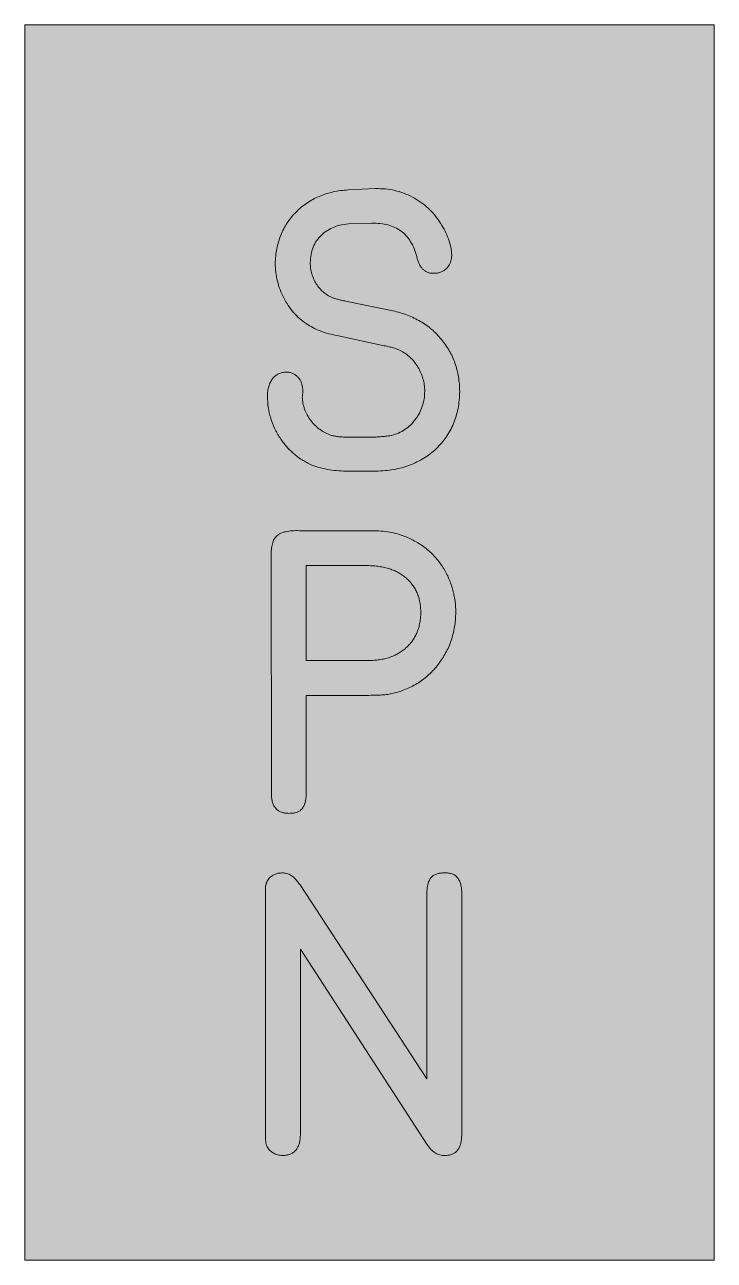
# Model space of a CAD drawing. Header units: inches. Extents: x 100.2 to 109.4, y 139.8 to 156.3.
import ezdxf

# ---------------------------------------------------------------- set-up
doc = ezdxf.new("R2010")
doc.units = ezdxf.units.IN
doc.header["$MEASUREMENT"] = 0

# ---------------------------------------------------------------- blocks, each defined once
blk = doc.blocks.new('block 2')
at = {"true_color": 0xffffff}
h = blk.add_hatch(color=7, dxfattribs=at)
h.dxf.hatch_style = 2
h.paths.add_polyline_path([(100.171, 139.794), (109.379, 139.794), (109.379, 156.304), (100.171, 156.304)])
at = {"color": 7, "lineweight": 5, "true_color": 0xffffff}
blk.add_lwpolyline([(100.171, 139.794), (109.379, 139.794), (109.379, 156.304), (100.171, 156.304), (100.171, 139.794)], dxfattribs=at)
blk = doc.blocks.new('block 3')
at = {"color": 7, "lineweight": 5, "true_color": 0xffffff}
blk.add_open_spline([(103.408, 141.309), (103.404, 141.319), (103.4, 141.329), (103.397, 141.34), (103.394, 141.351), (103.391, 141.364), (103.39, 141.376), (103.388, 141.392), (103.387, 141.409), (103.387, 141.426), (103.386, 141.45), (103.386, 141.474), (103.386, 141.499), (103.386, 141.499), (103.385, 144.678), (103.385, 144.678), (103.385, 144.699), (103.386, 144.72), (103.386, 144.741), (103.386, 144.754), (103.386, 144.767), (103.387, 144.781), (103.387, 144.79), (103.388, 144.799), (103.39, 144.808), (103.392, 144.816), (103.394, 144.824), (103.396, 144.833), (103.405, 144.852), (103.413, 144.871), (103.426, 144.888), (103.439, 144.905), (103.457, 144.919), (103.475, 144.931), (103.495, 144.944), (103.515, 144.954), (103.537, 144.961), (103.558, 144.967), (103.581, 144.969), (103.604, 144.97), (103.627, 144.97), (103.649, 144.969), (103.671, 144.963), (103.692, 144.958), (103.712, 144.948), (103.73, 144.936), (103.74, 144.93), (103.749, 144.922), (103.758, 144.915), (103.768, 144.906), (103.777, 144.897), (103.786, 144.887), (103.797, 144.875), (103.807, 144.864), (103.816, 144.851), (103.826, 144.838), (103.836, 144.824), (103.847, 144.81), (103.847, 144.81), (105.54, 142.219), (105.54, 142.219), (105.54, 142.219), (105.539, 144.668), (105.539, 144.668), (105.54, 144.694), (105.541, 144.72), (105.543, 144.746), (105.545, 144.767), (105.548, 144.789), (105.553, 144.81), (105.557, 144.828), (105.562, 144.846), (105.57, 144.863), (105.576, 144.877), (105.585, 144.891), (105.594, 144.903), (105.604, 144.915), (105.614, 144.925), (105.626, 144.934), (105.639, 144.943), (105.653, 144.949), (105.668, 144.955), (105.684, 144.961), (105.701, 144.965), (105.718, 144.967), (105.737, 144.97), (105.756, 144.97), (105.776, 144.97), (105.794, 144.971), (105.813, 144.971), (105.831, 144.969), (105.847, 144.967), (105.863, 144.963), (105.878, 144.957), (105.892, 144.952), (105.906, 144.945), (105.918, 144.936), (105.93, 144.928), (105.941, 144.918), (105.95, 144.906), (105.96, 144.894), (105.969, 144.881), (105.975, 144.866), (105.983, 144.85), (105.988, 144.834), (105.993, 144.817), (105.998, 144.798), (106.001, 144.778), (106.003, 144.758), (106.006, 144.735), (106.006, 144.713), (106.007, 144.69), (106.007, 144.69), (106.006, 141.458), (106.006, 141.458), (106.005, 141.437), (106.004, 141.417), (106.001, 141.396), (105.998, 141.378), (105.995, 141.36), (105.989, 141.343), (105.985, 141.327), (105.979, 141.312), (105.971, 141.297), (105.965, 141.284), (105.956, 141.271), (105.947, 141.26), (105.937, 141.249), (105.927, 141.239), (105.915, 141.231), (105.904, 141.223), (105.89, 141.216), (105.877, 141.211), (105.863, 141.205), (105.848, 141.201), (105.833, 141.198), (105.816, 141.196), (105.799, 141.195), (105.782, 141.194), (105.759, 141.195), (105.737, 141.196), (105.715, 141.202), (105.693, 141.207), (105.672, 141.217), (105.652, 141.23), (105.631, 141.243), (105.611, 141.259), (105.594, 141.276), (105.574, 141.297), (105.557, 141.321), (105.54, 141.344), (105.54, 141.344), (103.852, 143.952), (103.852, 143.952), (103.852, 143.952), (103.852, 141.464), (103.852, 141.464), (103.851, 141.443), (103.849, 141.422), (103.846, 141.401), (103.844, 141.383), (103.84, 141.365), (103.834, 141.347), (103.829, 141.331), (103.822, 141.316), (103.814, 141.301), (103.807, 141.288), (103.799, 141.275), (103.789, 141.263), (103.779, 141.252), (103.768, 141.242), (103.755, 141.234), (103.743, 141.225), (103.73, 141.218), (103.716, 141.212), (103.701, 141.206), (103.685, 141.202), (103.669, 141.199), (103.651, 141.196), (103.634, 141.195), (103.616, 141.194), (103.593, 141.196), (103.571, 141.198), (103.549, 141.203), (103.529, 141.208), (103.51, 141.216), (103.492, 141.226), (103.475, 141.235), (103.459, 141.247), (103.446, 141.261), (103.431, 141.275), (103.42, 141.292), (103.408, 141.309)], degree=3, knots=[0, 0, 0, 0, 1, 1, 1, 2, 2, 2, 3, 3, 3, 4, 4, 4, 5, 5, 5, 6, 6, 6, 7, 7, 7, 8, 8, 8, 9, 9, 9, 10, 10, 10, 11, 11, 11, 12, 12, 12, 13, 13, 13, 14, 14, 14, 15, 15, 15, 16, 16, 16, 17, 17, 17, 18, 18, 18, 19, 19, 19, 20, 20, 20, 21, 21, 21, 22, 22, 22, 23, 23, 23, 24, 24, 24, 25, 25, 25, 26, 26, 26, 27, 27, 27, 28, 28, 28, 29, 29, 29, 30, 30, 30, 31, 31, 31, 32, 32, 32, 33, 33, 33, 34, 34, 34, 35, 35, 35, 36, 36, 36, 37, 37, 37, 38, 38, 38, 39, 39, 39, 40, 40, 40, 41, 41, 41, 42, 42, 42, 43, 43, 43, 44, 44, 44, 45, 45, 45, 46, 46, 46, 47, 47, 47, 48, 48, 48, 49, 49, 49, 50, 50, 50, 51, 51, 51, 52, 52, 52, 53, 53, 53, 54, 54, 54, 55, 55, 55, 56, 56, 56, 57, 57, 57, 58, 58, 58, 59, 59, 59, 60, 60, 60, 61, 61, 61, 62, 62, 62, 63, 63, 63, 64, 64, 64, 64], dxfattribs=at)
blk = doc.blocks.new('block 4')
at = {"color": 7, "lineweight": 5, "true_color": 0xffffff}
blk.add_open_spline([(103.411, 151.339), (103.412, 151.363), (103.413, 151.386), (103.416, 151.409), (103.419, 151.43), (103.423, 151.451), (103.429, 151.471), (103.435, 151.49), (103.442, 151.508), (103.451, 151.526), (103.46, 151.542), (103.47, 151.558), (103.481, 151.573), (103.492, 151.587), (103.504, 151.601), (103.518, 151.612), (103.531, 151.623), (103.545, 151.632), (103.561, 151.639), (103.576, 151.647), (103.593, 151.653), (103.61, 151.656), (103.628, 151.66), (103.646, 151.661), (103.664, 151.663), (103.679, 151.662), (103.694, 151.661), (103.709, 151.658), (103.724, 151.655), (103.738, 151.651), (103.751, 151.645), (103.764, 151.639), (103.776, 151.632), (103.787, 151.623), (103.799, 151.615), (103.81, 151.605), (103.82, 151.595), (103.83, 151.584), (103.839, 151.572), (103.847, 151.559), (103.855, 151.547), (103.862, 151.533), (103.867, 151.519), (103.872, 151.504), (103.876, 151.489), (103.878, 151.474), (103.881, 151.458), (103.883, 151.441), (103.884, 151.424), (103.884, 151.424), (103.883, 151.379), (103.883, 151.379), (103.882, 151.367), (103.88, 151.356), (103.879, 151.345), (103.879, 151.339), (103.879, 151.334), (103.878, 151.328), (103.881, 151.3), (103.883, 151.273), (103.887, 151.246), (103.892, 151.219), (103.899, 151.192), (103.909, 151.166), (103.918, 151.139), (103.93, 151.114), (103.944, 151.089), (103.958, 151.063), (103.975, 151.038), (103.993, 151.015), (104.01, 150.991), (104.03, 150.969), (104.051, 150.948), (104.071, 150.928), (104.093, 150.909), (104.116, 150.893), (104.138, 150.876), (104.162, 150.861), (104.187, 150.849), (104.212, 150.837), (104.239, 150.827), (104.265, 150.817), (104.28, 150.813), (104.295, 150.809), (104.31, 150.806), (104.328, 150.803), (104.346, 150.801), (104.364, 150.799), (104.385, 150.797), (104.405, 150.796), (104.426, 150.795), (104.45, 150.794), (104.474, 150.794), (104.497, 150.794), (104.497, 150.794), (104.836, 150.794), (104.836, 150.794), (104.854, 150.794), (104.871, 150.795), (104.889, 150.796), (104.912, 150.797), (104.934, 150.799), (104.956, 150.801), (104.979, 150.804), (105.001, 150.806), (105.023, 150.809), (105.04, 150.811), (105.056, 150.814), (105.073, 150.817), (105.104, 150.826), (105.135, 150.836), (105.164, 150.848), (105.193, 150.861), (105.221, 150.876), (105.247, 150.894), (105.273, 150.912), (105.298, 150.932), (105.321, 150.954), (105.345, 150.977), (105.367, 151.002), (105.387, 151.029), (105.407, 151.056), (105.425, 151.084), (105.441, 151.114), (105.456, 151.144), (105.469, 151.174), (105.479, 151.205), (105.49, 151.237), (105.499, 151.27), (105.504, 151.303), (105.51, 151.337), (105.511, 151.372), (105.513, 151.407), (105.512, 151.435), (105.51, 151.464), (105.507, 151.492), (105.503, 151.52), (105.497, 151.547), (105.489, 151.574), (105.482, 151.601), (105.472, 151.627), (105.461, 151.653), (105.449, 151.679), (105.437, 151.704), (105.422, 151.728), (105.407, 151.752), (105.391, 151.775), (105.374, 151.797), (105.357, 151.819), (105.338, 151.839), (105.319, 151.858), (105.299, 151.877), (105.278, 151.894), (105.255, 151.909), (105.233, 151.924), (105.209, 151.938), (105.186, 151.952), (105.172, 151.958), (105.158, 151.964), (105.144, 151.969), (105.128, 151.975), (105.112, 151.981), (105.095, 151.985), (105.076, 151.991), (105.057, 151.996), (105.038, 152), (105.016, 152.005), (104.994, 152.01), (104.972, 152.015), (104.972, 152.015), (104.361, 152.145), (104.361, 152.145), (104.318, 152.154), (104.275, 152.164), (104.232, 152.175), (104.193, 152.186), (104.155, 152.198), (104.117, 152.212), (104.083, 152.225), (104.05, 152.24), (104.018, 152.257), (103.989, 152.273), (103.961, 152.291), (103.933, 152.309), (103.901, 152.331), (103.87, 152.354), (103.841, 152.379), (103.813, 152.404), (103.786, 152.431), (103.761, 152.46), (103.736, 152.489), (103.712, 152.52), (103.69, 152.552), (103.668, 152.585), (103.648, 152.619), (103.63, 152.655), (103.611, 152.69), (103.595, 152.727), (103.581, 152.765), (103.567, 152.802), (103.555, 152.84), (103.546, 152.878), (103.536, 152.917), (103.529, 152.956), (103.524, 152.995), (103.52, 153.035), (103.518, 153.075), (103.516, 153.115), (103.518, 153.149), (103.52, 153.183), (103.523, 153.216), (103.526, 153.249), (103.53, 153.281), (103.537, 153.313), (103.543, 153.344), (103.551, 153.375), (103.56, 153.405), (103.569, 153.435), (103.579, 153.464), (103.59, 153.493), (103.602, 153.522), (103.615, 153.549), (103.63, 153.577), (103.644, 153.604), (103.66, 153.63), (103.676, 153.656), (103.693, 153.681), (103.712, 153.706), (103.731, 153.73), (103.751, 153.755), (103.773, 153.778), (103.795, 153.8), (103.817, 153.822), (103.84, 153.844), (103.864, 153.864), (103.888, 153.884), (103.913, 153.902), (103.939, 153.92), (103.965, 153.937), (103.991, 153.954), (104.019, 153.969), (104.046, 153.984), (104.074, 153.998), (104.103, 154.01), (104.133, 154.023), (104.163, 154.034), (104.193, 154.043), (104.224, 154.053), (104.256, 154.061), (104.288, 154.069), (104.321, 154.076), (104.354, 154.082), (104.387, 154.087), (104.422, 154.091), (104.457, 154.094), (104.492, 154.098), (104.492, 154.098), (104.857, 154.115), (104.857, 154.115), (104.857, 154.115), (104.891, 154.114), (104.891, 154.114), (104.934, 154.113), (104.976, 154.111), (105.019, 154.106), (105.06, 154.101), (105.102, 154.093), (105.142, 154.082), (105.183, 154.072), (105.222, 154.058), (105.261, 154.042), (105.301, 154.026), (105.339, 154.007), (105.376, 153.986), (105.413, 153.965), (105.449, 153.942), (105.484, 153.916), (105.518, 153.89), (105.55, 153.862), (105.58, 153.832), (105.611, 153.802), (105.64, 153.769), (105.667, 153.734), (105.694, 153.699), (105.718, 153.661), (105.742, 153.623), (105.761, 153.589), (105.78, 153.556), (105.796, 153.521), (105.812, 153.487), (105.826, 153.453), (105.837, 153.417), (105.848, 153.385), (105.858, 153.352), (105.864, 153.318), (105.869, 153.289), (105.871, 153.259), (105.873, 153.229), (105.872, 153.211), (105.871, 153.194), (105.868, 153.177), (105.865, 153.161), (105.861, 153.145), (105.856, 153.13), (105.85, 153.115), (105.844, 153.101), (105.836, 153.088), (105.828, 153.075), (105.818, 153.063), (105.808, 153.052), (105.797, 153.041), (105.786, 153.031), (105.773, 153.022), (105.761, 153.014), (105.748, 153.007), (105.734, 153.001), (105.72, 152.995), (105.705, 152.991), (105.69, 152.988), (105.673, 152.985), (105.657, 152.984), (105.64, 152.983), (105.627, 152.983), (105.614, 152.983), (105.6, 152.984), (105.587, 152.985), (105.575, 152.987), (105.562, 152.991), (105.551, 152.995), (105.539, 153), (105.529, 153.006), (105.518, 153.012), (105.508, 153.019), (105.499, 153.027), (105.489, 153.035), (105.48, 153.044), (105.472, 153.054), (105.464, 153.065), (105.456, 153.076), (105.449, 153.088), (105.442, 153.101), (105.435, 153.115), (105.429, 153.129), (105.423, 153.145), (105.418, 153.161), (105.413, 153.177), (105.403, 153.214), (105.394, 153.251), (105.381, 153.288), (105.369, 153.321), (105.355, 153.353), (105.337, 153.384), (105.321, 153.412), (105.303, 153.44), (105.282, 153.465), (105.262, 153.489), (105.239, 153.512), (105.215, 153.532), (105.191, 153.552), (105.165, 153.57), (105.137, 153.584), (105.108, 153.599), (105.078, 153.611), (105.048, 153.621), (105.015, 153.632), (104.981, 153.639), (104.947, 153.644), (104.91, 153.649), (104.872, 153.65), (104.835, 153.652), (104.835, 153.652), (104.806, 153.652), (104.806, 153.652), (104.806, 153.652), (104.522, 153.646), (104.522, 153.646), (104.484, 153.642), (104.445, 153.639), (104.407, 153.632), (104.372, 153.625), (104.337, 153.615), (104.304, 153.601), (104.272, 153.589), (104.241, 153.574), (104.213, 153.555), (104.184, 153.537), (104.158, 153.516), (104.134, 153.493), (104.11, 153.47), (104.088, 153.445), (104.069, 153.417), (104.05, 153.39), (104.035, 153.361), (104.023, 153.33), (104.01, 153.299), (104, 153.267), (103.994, 153.233), (103.988, 153.198), (103.986, 153.162), (103.983, 153.126), (103.985, 153.1), (103.986, 153.074), (103.989, 153.049), (103.993, 153.024), (103.998, 153), (104.005, 152.976), (104.012, 152.953), (104.02, 152.93), (104.029, 152.908), (104.039, 152.885), (104.051, 152.863), (104.064, 152.843), (104.077, 152.822), (104.092, 152.802), (104.107, 152.784), (104.123, 152.766), (104.139, 152.749), (104.157, 152.733), (104.174, 152.718), (104.193, 152.704), (104.213, 152.692), (104.233, 152.679), (104.255, 152.669), (104.276, 152.658), (104.289, 152.653), (104.301, 152.649), (104.314, 152.645), (104.33, 152.64), (104.345, 152.636), (104.36, 152.632), (104.378, 152.627), (104.396, 152.623), (104.414, 152.619), (104.434, 152.615), (104.454, 152.611), (104.475, 152.607), (104.475, 152.607), (105.088, 152.481), (105.088, 152.481), (105.121, 152.472), (105.154, 152.464), (105.187, 152.454), (105.219, 152.445), (105.251, 152.434), (105.282, 152.422), (105.312, 152.411), (105.341, 152.398), (105.37, 152.384), (105.399, 152.37), (105.427, 152.355), (105.454, 152.339), (105.481, 152.324), (105.507, 152.306), (105.533, 152.288), (105.558, 152.271), (105.583, 152.252), (105.606, 152.232), (105.629, 152.212), (105.652, 152.191), (105.673, 152.169), (105.695, 152.146), (105.716, 152.123), (105.736, 152.1), (105.755, 152.076), (105.774, 152.051), (105.791, 152.026), (105.809, 152), (105.826, 151.974), (105.841, 151.948), (105.856, 151.921), (105.869, 151.893), (105.882, 151.866), (105.894, 151.838), (105.906, 151.81), (105.916, 151.781), (105.927, 151.752), (105.935, 151.722), (105.943, 151.691), (105.95, 151.661), (105.957, 151.63), (105.962, 151.599), (105.968, 151.567), (105.972, 151.534), (105.975, 151.502), (105.977, 151.469), (105.978, 151.435), (105.98, 151.402), (105.978, 151.363), (105.977, 151.324), (105.973, 151.286), (105.969, 151.249), (105.964, 151.212), (105.957, 151.176), (105.95, 151.141), (105.941, 151.106), (105.931, 151.072), (105.921, 151.038), (105.91, 151.006), (105.897, 150.974), (105.884, 150.942), (105.869, 150.911), (105.853, 150.881), (105.837, 150.851), (105.819, 150.822), (105.8, 150.794), (105.78, 150.766), (105.759, 150.739), (105.737, 150.714), (105.715, 150.687), (105.69, 150.662), (105.665, 150.638), (105.64, 150.614), (105.613, 150.591), (105.585, 150.57), (105.558, 150.549), (105.53, 150.529), (105.5, 150.511), (105.47, 150.493), (105.439, 150.476), (105.408, 150.461), (105.376, 150.445), (105.344, 150.431), (105.311, 150.419), (105.277, 150.406), (105.242, 150.395), (105.207, 150.385), (105.171, 150.376), (105.134, 150.368), (105.098, 150.361), (105.059, 150.355), (105.021, 150.349), (104.982, 150.346), (104.942, 150.342), (104.901, 150.34), (104.861, 150.338), (104.861, 150.338), (104.492, 150.338), (104.492, 150.338), (104.45, 150.339), (104.408, 150.34), (104.367, 150.343), (104.325, 150.346), (104.284, 150.351), (104.243, 150.358), (104.203, 150.364), (104.164, 150.372), (104.126, 150.382), (104.09, 150.391), (104.055, 150.402), (104.02, 150.412), (103.975, 150.433), (103.931, 150.454), (103.889, 150.48), (103.848, 150.504), (103.809, 150.533), (103.772, 150.564), (103.736, 150.595), (103.701, 150.629), (103.669, 150.665), (103.637, 150.702), (103.607, 150.741), (103.58, 150.783), (103.553, 150.824), (103.529, 150.867), (103.508, 150.912), (103.488, 150.956), (103.471, 151.001), (103.456, 151.048), (103.442, 151.095), (103.431, 151.142), (103.424, 151.191), (103.416, 151.24), (103.414, 151.29), (103.411, 151.339)], degree=3, knots=[0, 0, 0, 0, 1, 1, 1, 2, 2, 2, 3, 3, 3, 4, 4, 4, 5, 5, 5, 6, 6, 6, 7, 7, 7, 8, 8, 8, 9, 9, 9, 10, 10, 10, 11, 11, 11, 12, 12, 12, 13, 13, 13, 14, 14, 14, 15, 15, 15, 16, 16, 16, 17, 17, 17, 18, 18, 18, 19, 19, 19, 20, 20, 20, 21, 21, 21, 22, 22, 22, 23, 23, 23, 24, 24, 24, 25, 25, 25, 26, 26, 26, 27, 27, 27, 28, 28, 28, 29, 29, 29, 30, 30, 30, 31, 31, 31, 32, 32, 32, 33, 33, 33, 34, 34, 34, 35, 35, 35, 36, 36, 36, 37, 37, 37, 38, 38, 38, 39, 39, 39, 40, 40, 40, 41, 41, 41, 42, 42, 42, 43, 43, 43, 44, 44, 44, 45, 45, 45, 46, 46, 46, 47, 47, 47, 48, 48, 48, 49, 49, 49, 50, 50, 50, 51, 51, 51, 52, 52, 52, 53, 53, 53, 54, 54, 54, 55, 55, 55, 56, 56, 56, 57, 57, 57, 58, 58, 58, 59, 59, 59, 60, 60, 60, 61, 61, 61, 62, 62, 62, 63, 63, 63, 64, 64, 64, 65, 65, 65, 66, 66, 66, 67, 67, 67, 68, 68, 68, 69, 69, 69, 70, 70, 70, 71, 71, 71, 72, 72, 72, 73, 73, 73, 74, 74, 74, 75, 75, 75, 76, 76, 76, 77, 77, 77, 78, 78, 78, 79, 79, 79, 80, 80, 80, 81, 81, 81, 82, 82, 82, 83, 83, 83, 84, 84, 84, 85, 85, 85, 86, 86, 86, 87, 87, 87, 88, 88, 88, 89, 89, 89, 90, 90, 90, 91, 91, 91, 92, 92, 92, 93, 93, 93, 94, 94, 94, 95, 95, 95, 96, 96, 96, 97, 97, 97, 98, 98, 98, 99, 99, 99, 100, 100, 100, 101, 101, 101, 102, 102, 102, 103, 103, 103, 104, 104, 104, 105, 105, 105, 106, 106, 106, 107, 107, 107, 108, 108, 108, 109, 109, 109, 110, 110, 110, 111, 111, 111, 112, 112, 112, 113, 113, 113, 114, 114, 114, 115, 115, 115, 116, 116, 116, 117, 117, 117, 118, 118, 118, 119, 119, 119, 120, 120, 120, 121, 121, 121, 122, 122, 122, 123, 123, 123, 124, 124, 124, 125, 125, 125, 126, 126, 126, 127, 127, 127, 128, 128, 128, 129, 129, 129, 130, 130, 130, 131, 131, 131, 132, 132, 132, 133, 133, 133, 134, 134, 134, 135, 135, 135, 136, 136, 136, 137, 137, 137, 138, 138, 138, 139, 139, 139, 140, 140, 140, 141, 141, 141, 142, 142, 142, 143, 143, 143, 144, 144, 144, 145, 145, 145, 146, 146, 146, 147, 147, 147, 148, 148, 148, 149, 149, 149, 150, 150, 150, 151, 151, 151, 152, 152, 152, 153, 153, 153, 154, 154, 154, 155, 155, 155, 156, 156, 156, 157, 157, 157, 158, 158, 158, 159, 159, 159, 160, 160, 160, 161, 161, 161, 162, 162, 162, 163, 163, 163, 164, 164, 164, 165, 165, 165, 166, 166, 166, 167, 167, 167, 168, 168, 168, 169, 169, 169, 170, 170, 170, 171, 171, 171, 172, 172, 172, 173, 173, 173, 174, 174, 174, 175, 175, 175, 176, 176, 176, 177, 177, 177, 178, 178, 178, 179, 179, 179, 180, 180, 180, 181, 181, 181, 182, 182, 182, 183, 183, 183, 184, 184, 184, 185, 185, 185, 186, 186, 186, 187, 187, 187, 188, 188, 188, 189, 189, 189, 190, 190, 190, 191, 191, 191, 191], dxfattribs=at)
blk = doc.blocks.new('block 5')
at = {"color": 7, "lineweight": 5, "true_color": 0xffffff}
blk.add_open_spline([(105.225, 149.475), (105.251, 149.465), (105.278, 149.455), (105.304, 149.443), (105.329, 149.432), (105.354, 149.419), (105.378, 149.405), (105.402, 149.392), (105.426, 149.378), (105.449, 149.363), (105.472, 149.349), (105.493, 149.333), (105.515, 149.317), (105.536, 149.3), (105.557, 149.283), (105.577, 149.265), (105.597, 149.247), (105.616, 149.228), (105.635, 149.208), (105.653, 149.189), (105.67, 149.168), (105.687, 149.148), (105.704, 149.126), (105.721, 149.104), (105.736, 149.081), (105.752, 149.058), (105.767, 149.035), (105.781, 149.011), (105.794, 148.988), (105.807, 148.964), (105.819, 148.939), (105.83, 148.914), (105.842, 148.89), (105.851, 148.864), (105.861, 148.839), (105.87, 148.813), (105.878, 148.786), (105.886, 148.76), (105.893, 148.733), (105.899, 148.707), (105.905, 148.679), (105.91, 148.652), (105.914, 148.624), (105.918, 148.596), (105.922, 148.567), (105.924, 148.539), (105.926, 148.51), (105.926, 148.481), (105.927, 148.451), (105.926, 148.418), (105.925, 148.386), (105.922, 148.353), (105.919, 148.321), (105.915, 148.289), (105.91, 148.258), (105.905, 148.227), (105.898, 148.196), (105.891, 148.166), (105.884, 148.136), (105.875, 148.106), (105.865, 148.077), (105.856, 148.048), (105.845, 148.019), (105.833, 147.991), (105.82, 147.964), (105.807, 147.936), (105.792, 147.909), (105.778, 147.883), (105.762, 147.857), (105.746, 147.831), (105.729, 147.806), (105.711, 147.78), (105.692, 147.756), (105.673, 147.731), (105.654, 147.708), (105.633, 147.685), (105.613, 147.663), (105.591, 147.642), (105.569, 147.621), (105.547, 147.601), (105.524, 147.582), (105.501, 147.564), (105.477, 147.545), (105.453, 147.528), (105.429, 147.512), (105.404, 147.496), (105.378, 147.481), (105.351, 147.467), (105.325, 147.453), (105.297, 147.44), (105.269, 147.428), (105.241, 147.416), (105.212, 147.406), (105.183, 147.396), (105.153, 147.387), (105.123, 147.378), (105.093, 147.37), (105.068, 147.365), (105.043, 147.36), (105.018, 147.356), (104.992, 147.352), (104.966, 147.35), (104.94, 147.348), (104.91, 147.346), (104.88, 147.344), (104.851, 147.344), (104.813, 147.343), (104.775, 147.343), (104.736, 147.343), (104.736, 147.343), (103.931, 147.343), (103.931, 147.343), (103.931, 147.343), (103.931, 146.061), (103.931, 146.061), (103.93, 146.036), (103.93, 146.011), (103.928, 145.986), (103.926, 145.965), (103.923, 145.944), (103.919, 145.924), (103.914, 145.906), (103.909, 145.889), (103.901, 145.872), (103.895, 145.858), (103.888, 145.844), (103.878, 145.832), (103.87, 145.821), (103.859, 145.811), (103.847, 145.802), (103.835, 145.794), (103.821, 145.787), (103.807, 145.782), (103.791, 145.776), (103.775, 145.772), (103.759, 145.77), (103.739, 145.767), (103.72, 145.767), (103.7, 145.766), (103.682, 145.767), (103.664, 145.767), (103.646, 145.77), (103.63, 145.772), (103.614, 145.775), (103.598, 145.781), (103.584, 145.786), (103.571, 145.793), (103.558, 145.802), (103.546, 145.81), (103.535, 145.82), (103.525, 145.83), (103.515, 145.841), (103.506, 145.854), (103.499, 145.867), (103.491, 145.881), (103.485, 145.896), (103.48, 145.912), (103.475, 145.929), (103.471, 145.948), (103.469, 145.966), (103.466, 145.986), (103.465, 146.007), (103.465, 146.028), (103.465, 146.028), (103.464, 149.2), (103.464, 149.2), (103.463, 149.231), (103.463, 149.261), (103.465, 149.292), (103.467, 149.318), (103.472, 149.344), (103.479, 149.368), (103.484, 149.39), (103.492, 149.41), (103.503, 149.429), (103.513, 149.446), (103.524, 149.462), (103.538, 149.475), (103.553, 149.489), (103.57, 149.499), (103.589, 149.508), (103.61, 149.518), (103.633, 149.525), (103.656, 149.53), (103.683, 149.536), (103.711, 149.54), (103.74, 149.542), (103.773, 149.544), (103.807, 149.544), (103.841, 149.543), (103.841, 149.543), (104.765, 149.542), (104.765, 149.542), (104.811, 149.542), (104.856, 149.541), (104.901, 149.539), (104.94, 149.537), (104.978, 149.534), (105.016, 149.529), (105.052, 149.523), (105.086, 149.516), (105.121, 149.507), (105.156, 149.498), (105.19, 149.487), (105.225, 149.475)], degree=3, knots=[0, 0, 0, 0, 1, 1, 1, 2, 2, 2, 3, 3, 3, 4, 4, 4, 5, 5, 5, 6, 6, 6, 7, 7, 7, 8, 8, 8, 9, 9, 9, 10, 10, 10, 11, 11, 11, 12, 12, 12, 13, 13, 13, 14, 14, 14, 15, 15, 15, 16, 16, 16, 17, 17, 17, 18, 18, 18, 19, 19, 19, 20, 20, 20, 21, 21, 21, 22, 22, 22, 23, 23, 23, 24, 24, 24, 25, 25, 25, 26, 26, 26, 27, 27, 27, 28, 28, 28, 29, 29, 29, 30, 30, 30, 31, 31, 31, 32, 32, 32, 33, 33, 33, 34, 34, 34, 35, 35, 35, 36, 36, 36, 37, 37, 37, 38, 38, 38, 39, 39, 39, 40, 40, 40, 41, 41, 41, 42, 42, 42, 43, 43, 43, 44, 44, 44, 45, 45, 45, 46, 46, 46, 47, 47, 47, 48, 48, 48, 49, 49, 49, 50, 50, 50, 51, 51, 51, 52, 52, 52, 53, 53, 53, 54, 54, 54, 55, 55, 55, 56, 56, 56, 57, 57, 57, 58, 58, 58, 59, 59, 59, 60, 60, 60, 61, 61, 61, 62, 62, 62, 63, 63, 63, 64, 64, 64, 65, 65, 65, 66, 66, 66, 67, 67, 67, 68, 68, 68, 68], dxfattribs=at)
blk = doc.blocks.new('block 6')
at = {"true_color": 0xffffff}
h = blk.add_hatch(color=7, dxfattribs=at)
h.dxf.hatch_style = 2
edge = h.paths.add_edge_path()
edge.add_spline(control_points=[(105.461, 148.451), (105.46, 148.475), (105.458, 148.498), (105.456, 148.522), (105.455, 148.544), (105.452, 148.567), (105.447, 148.589), (105.443, 148.61), (105.438, 148.631), (105.432, 148.652), (105.426, 148.672), (105.419, 148.691), (105.411, 148.711), (105.403, 148.73), (105.394, 148.748), (105.384, 148.766), (105.374, 148.784), (105.363, 148.801), (105.351, 148.817), (105.34, 148.834), (105.327, 148.849), (105.313, 148.864), (105.299, 148.88), (105.284, 148.894), (105.268, 148.908), (105.253, 148.922), (105.236, 148.934), (105.219, 148.946), (105.202, 148.959), (105.184, 148.97), (105.165, 148.981), (105.146, 148.992), (105.127, 149.001), (105.107, 149.01), (105.086, 149.018), (105.065, 149.026), (105.043, 149.033), (105.021, 149.04), (104.999, 149.046), (104.976, 149.051), (104.953, 149.057), (104.929, 149.061), (104.905, 149.065), (104.879, 149.068), (104.854, 149.071), (104.828, 149.073), (104.802, 149.075), (104.775, 149.076), (104.748, 149.077), (104.748, 149.077), (103.931, 149.077), (103.931, 149.077), (103.931, 149.077), (103.931, 147.809), (103.931, 147.809), (103.931, 147.809), (104.782, 147.809), (104.782, 147.809), (104.807, 147.81), (104.832, 147.811), (104.857, 147.812), (104.881, 147.814), (104.904, 147.817), (104.928, 147.822), (104.95, 147.825), (104.973, 147.83), (104.995, 147.836), (105.016, 147.842), (105.038, 147.848), (105.058, 147.856), (105.078, 147.863), (105.098, 147.872), (105.117, 147.881), (105.136, 147.89), (105.155, 147.899), (105.173, 147.91), (105.191, 147.921), (105.208, 147.933), (105.225, 147.945), (105.242, 147.958), (105.257, 147.972), (105.273, 147.987), (105.288, 148.001), (105.303, 148.016), (105.316, 148.032), (105.329, 148.047), (105.342, 148.064), (105.353, 148.081), (105.365, 148.098), (105.375, 148.115), (105.385, 148.134), (105.395, 148.152), (105.404, 148.17), (105.411, 148.189), (105.419, 148.209), (105.426, 148.229), (105.432, 148.249), (105.438, 148.27), (105.443, 148.292), (105.447, 148.313), (105.452, 148.336), (105.455, 148.358), (105.456, 148.381), (105.459, 148.404), (105.46, 148.428), (105.461, 148.451)], knot_values=[0, 0, 0, 0, 1, 1, 1, 2, 2, 2, 3, 3, 3, 4, 4, 4, 5, 5, 5, 6, 6, 6, 7, 7, 7, 8, 8, 8, 9, 9, 9, 10, 10, 10, 11, 11, 11, 12, 12, 12, 13, 13, 13, 14, 14, 14, 15, 15, 15, 16, 16, 16, 17, 17, 17, 18, 18, 18, 19, 19, 19, 20, 20, 20, 21, 21, 21, 22, 22, 22, 23, 23, 23, 24, 24, 24, 25, 25, 25, 26, 26, 26, 27, 27, 27, 28, 28, 28, 29, 29, 29, 30, 30, 30, 31, 31, 31, 32, 32, 32, 33, 33, 33, 34, 34, 34, 35, 35, 35, 35], degree=3, periodic=1)
at = {"color": 7, "lineweight": 5, "true_color": 0xffffff}
blk.add_open_spline([(105.461, 148.451), (105.46, 148.475), (105.458, 148.498), (105.456, 148.522), (105.455, 148.544), (105.452, 148.567), (105.447, 148.589), (105.443, 148.61), (105.438, 148.631), (105.432, 148.652), (105.426, 148.672), (105.419, 148.691), (105.411, 148.711), (105.403, 148.73), (105.394, 148.748), (105.384, 148.766), (105.374, 148.784), (105.363, 148.801), (105.351, 148.817), (105.34, 148.834), (105.327, 148.849), (105.313, 148.864), (105.299, 148.88), (105.284, 148.894), (105.268, 148.908), (105.253, 148.922), (105.236, 148.934), (105.219, 148.946), (105.202, 148.959), (105.184, 148.97), (105.165, 148.981), (105.146, 148.992), (105.127, 149.001), (105.107, 149.01), (105.086, 149.018), (105.065, 149.026), (105.043, 149.033), (105.021, 149.04), (104.999, 149.046), (104.976, 149.051), (104.953, 149.057), (104.929, 149.061), (104.905, 149.065), (104.879, 149.068), (104.854, 149.071), (104.828, 149.073), (104.802, 149.075), (104.775, 149.076), (104.748, 149.077), (104.748, 149.077), (103.931, 149.077), (103.931, 149.077), (103.931, 149.077), (103.931, 147.809), (103.931, 147.809), (103.931, 147.809), (104.782, 147.809), (104.782, 147.809), (104.807, 147.81), (104.832, 147.811), (104.857, 147.812), (104.881, 147.814), (104.904, 147.817), (104.928, 147.822), (104.95, 147.825), (104.973, 147.83), (104.995, 147.836), (105.016, 147.842), (105.038, 147.848), (105.058, 147.856), (105.078, 147.863), (105.098, 147.872), (105.117, 147.881), (105.136, 147.89), (105.155, 147.899), (105.173, 147.91), (105.191, 147.921), (105.208, 147.933), (105.225, 147.945), (105.242, 147.958), (105.257, 147.972), (105.273, 147.987), (105.288, 148.001), (105.303, 148.016), (105.316, 148.032), (105.329, 148.047), (105.342, 148.064), (105.353, 148.081), (105.365, 148.098), (105.375, 148.115), (105.385, 148.134), (105.395, 148.152), (105.404, 148.17), (105.411, 148.189), (105.419, 148.209), (105.426, 148.229), (105.432, 148.249), (105.438, 148.27), (105.443, 148.292), (105.447, 148.313), (105.452, 148.336), (105.455, 148.358), (105.456, 148.381), (105.459, 148.404), (105.46, 148.428), (105.461, 148.451)], degree=3, knots=[0, 0, 0, 0, 1, 1, 1, 2, 2, 2, 3, 3, 3, 4, 4, 4, 5, 5, 5, 6, 6, 6, 7, 7, 7, 8, 8, 8, 9, 9, 9, 10, 10, 10, 11, 11, 11, 12, 12, 12, 13, 13, 13, 14, 14, 14, 15, 15, 15, 16, 16, 16, 17, 17, 17, 18, 18, 18, 19, 19, 19, 20, 20, 20, 21, 21, 21, 22, 22, 22, 23, 23, 23, 24, 24, 24, 25, 25, 25, 26, 26, 26, 27, 27, 27, 28, 28, 28, 29, 29, 29, 30, 30, 30, 31, 31, 31, 32, 32, 32, 33, 33, 33, 34, 34, 34, 35, 35, 35, 35], dxfattribs=at)

msp = doc.modelspace()

# ---------------------------------------------------------------- block references
for name in ['block 2', 'block 4', 'block 5', 'block 6', 'block 3']:
    msp.add_blockref(name, (0, 0))

doc.saveas('drawing.dxf')
